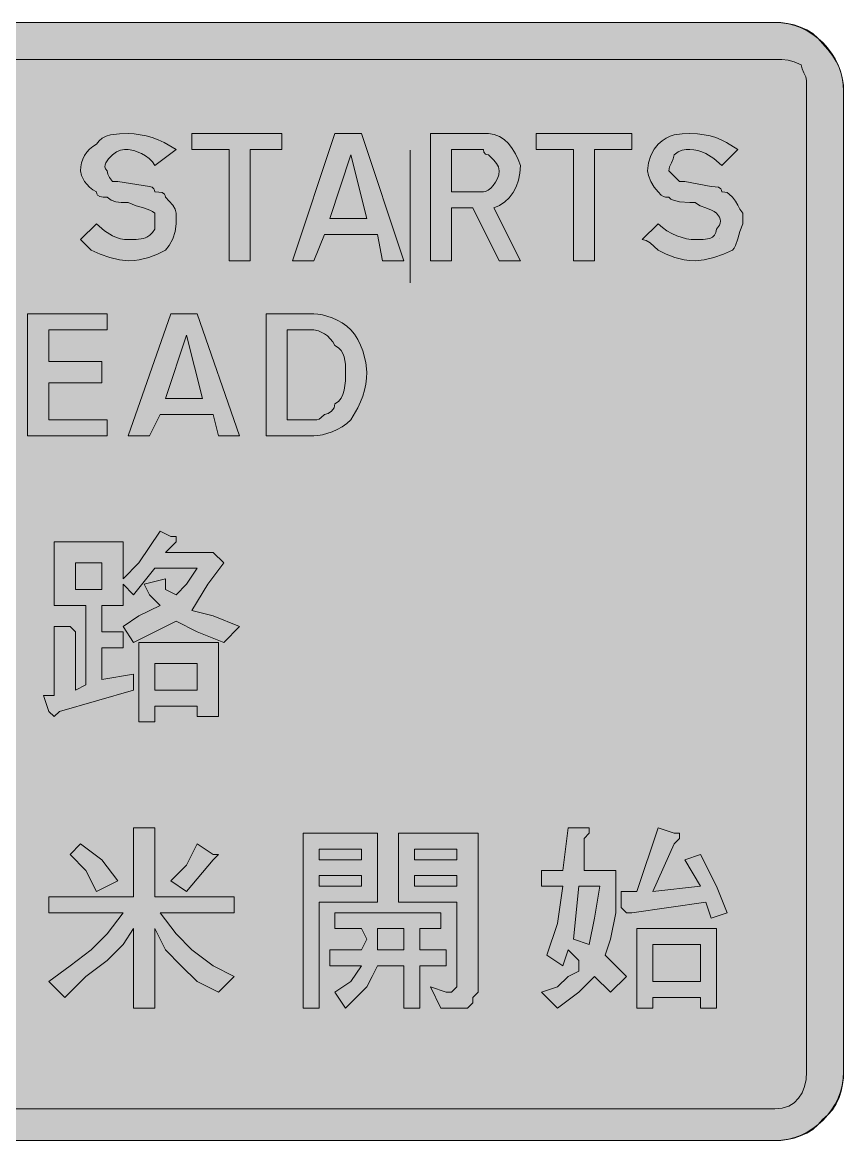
# Model space of a CAD drawing. Header units: metres. Extents: x 41 to 527, y 9 to 263.
# Drawn here: x 340.6 to 526.6, y 9.4 to 262.6 of the extents above; entities that cross this region are included whole.
import ezdxf

# ---------------------------------------------------------------- set-up
doc = ezdxf.new("R2010")
doc.units = ezdxf.units.M
for name, color, linetype, true_color in [('FILL_BLUE_0000FF', 7, 'Continuous', 0x0000ff), ('FILL_WHITE_FFFFFF', 7, 'Continuous', 0xffffff), ('STROKE_BLUE_0000FF', 7, 'Continuous', 0x0000ff), ('STROKE_WHITE_FFFFFF', 7, 'Continuous', 0xffffff)]:
    doc.layers.add(name, color=color, linetype=linetype, true_color=true_color)

msp = doc.modelspace()

# ---------------------------------------------------------------- hatches: boundary and pattern name
at = {"layer": 'FILL_BLUE_0000FF', "true_color": 0x0000ff}
h = msp.add_hatch(color=7, dxfattribs=at)
h.dxf.hatch_style = 1
h.paths.add_polyline_path([(56.25, 16.56), (55.35, 16.58), (54.45, 16.71), (53.55, 17.07), (52.65, 17.76), (51.9, 17.91), (51.13, 18.27), (50.25, 18.96), (50.2, 19.36), (50.06, 19.67), (49.65, 20.16), (49.24, 20.65), (49.1, 20.96), (49.05, 21.36), (48.36, 22.26), (48, 23.16), (47.87, 24.06), (47.85, 24.96), (47.85, 246.96), (47.9, 247.81), (48.06, 248.57), (48.6, 249.96), (50.25, 252.96), (51.13, 253.15), (51.9, 253.56), (52.65, 254.16), (56.25, 254.16), (511.05, 254.16), (512.66, 254.14), (514.05, 254.01), (515.44, 253.65), (517.05, 252.96), (517.24, 252.06), (517.65, 251.16), (518.06, 250.26), (518.25, 249.36), (518.25, 246.96), (518.25, 24.96), (518.14, 23.22), (517.8, 21.62), (517.24, 20.19), (516.45, 18.96), (515.44, 17.95), (514.2, 17.2), (512.74, 16.72), (511.05, 16.56), (56.25, 16.56)])
at = {"layer": 'FILL_WHITE_FFFFFF', "true_color": 0xffffff}
h = msp.add_hatch(color=7, dxfattribs=at)
h.dxf.hatch_style = 1
h.paths.add_polyline_path([(56.25, 9.36), (54.85, 9.42), (53.38, 9.6), (51.88, 9.93), (50.4, 10.41), (48.97, 11.06), (47.64, 11.89), (46.46, 12.92), (45.45, 14.16), (44.21, 15.17), (43.18, 16.35), (42.35, 17.68), (41.7, 19.11), (41.22, 20.59), (40.89, 22.09), (40.71, 23.56), (40.65, 24.96), (40.65, 246.96), (40.71, 248.31), (40.89, 249.66), (41.22, 251.01), (41.7, 252.36), (42.35, 253.71), (43.18, 255.06), (44.21, 256.41), (45.45, 257.76), (46.46, 259), (47.64, 260.03), (48.97, 260.86), (50.4, 261.51), (51.88, 261.99), (53.38, 262.32), (54.85, 262.5), (56.25, 262.56), (511.05, 262.56), (512.45, 262.5), (513.92, 262.32), (515.42, 261.99), (516.9, 261.51), (518.33, 260.86), (519.66, 260.03), (520.84, 259), (521.85, 257.76), (523.09, 256.41), (524.12, 255.06), (524.95, 253.71), (525.6, 252.36), (526.08, 251.01), (526.41, 249.66), (526.59, 248.31), (526.65, 246.96), (526.65, 24.96), (526.59, 23.56), (526.41, 22.09), (526.08, 20.59), (525.6, 19.11), (524.95, 17.68), (524.12, 16.35), (523.09, 15.17), (521.85, 14.16), (520.84, 12.92), (519.66, 11.89), (518.33, 11.06), (516.9, 10.41), (515.42, 9.93), (513.92, 9.6), (512.45, 9.42), (511.05, 9.36), (56.25, 9.36)])
h = msp.add_hatch(color=7, dxfattribs=at)
h.dxf.hatch_style = 1
h.paths.add_polyline_path([(370.1, 231), (369.38, 231.73), (368.54, 232.35), (367.65, 232.86), (365.93, 233.53), (364.65, 233.76), (363.75, 233.74), (362.85, 233.61), (361.95, 233.25), (361.05, 232.56), (360.19, 231.66), (359.55, 230.76), (359.39, 230.31), (359.36, 229.86), (359.51, 229.41), (359.85, 228.96), (360, 228.21), (360.36, 227.44), (361.05, 226.56), (362.25, 226.56), (369.45, 225.36), (370.05, 225.21), (370.46, 224.85), (370.6, 224.56), (370.65, 224.16), (371.53, 224.14), (372.3, 224.01), (372.84, 223.65), (373, 223.36), (373.05, 222.96), (374.7, 221.16), (375.24, 220.26), (375.45, 219.36), (375.45, 216.96), (375.24, 215.18), (374.7, 213.51), (373.93, 212.07), (373.05, 210.96), (371.23, 210.08), (369.3, 209.31), (367.14, 208.77), (365.95, 208.61), (364.65, 208.56), (362.66, 208.77), (360.45, 209.31), (358.24, 210.08), (356.25, 210.96), (353.85, 213.36), (357.45, 216.96), (359.25, 215.38), (361.05, 214.26), (361.95, 213.87), (362.85, 213.58), (363.75, 213.42), (364.65, 213.36), (366.43, 213.4), (368.1, 213.66), (368.86, 213.95), (369.54, 214.37), (370.15, 214.97), (370.65, 215.76), (370.65, 219.36), (370.15, 219.76), (369.54, 220.07), (368.1, 220.56), (366.43, 221.05), (364.65, 221.76), (363.06, 221.78), (361.8, 221.91), (360.77, 222.27), (359.85, 222.96), (358.97, 222.98), (358.2, 223.11), (357.66, 223.47), (357.5, 223.76), (357.45, 224.16), (356.61, 224.66), (355.88, 225.25), (355.26, 225.89), (354.75, 226.56), (354.08, 227.87), (353.85, 228.96), (353.91, 229.86), (354.08, 230.74), (354.36, 231.6), (354.75, 232.41), (355.26, 233.17), (355.88, 233.85), (356.61, 234.46), (357.45, 234.96), (358.01, 235.75), (358.74, 236.35), (359.62, 236.77), (360.6, 237.06), (362.68, 237.32), (364.65, 237.36), (366, 237.3), (367.35, 237.13), (368.7, 236.85), (370.05, 236.46), (371.4, 235.95), (372.75, 235.33), (375.45, 233.76), (370.65, 230.16), (370.1, 231)])
h = msp.add_hatch(color=7, dxfattribs=at)
h.dxf.hatch_style = 1
h.paths.add_polyline_path([(399.45, 233.76), (392.25, 233.76), (392.25, 208.56), (387.45, 208.56), (387.45, 233.76), (379.05, 233.76), (379.05, 237.36), (399.45, 237.36), (399.45, 233.76)])
h = msp.add_hatch(color=7, dxfattribs=at)
h.dxf.hatch_style = 1
h.paths.add_polyline_path([(427.05, 208.56), (422.25, 208.56), (421.05, 214.56), (409.05, 214.56), (406.65, 208.56), (401.85, 208.56), (411.45, 237.36), (417.45, 237.36), (427.05, 208.56)])
h.paths.add_polyline_path([(410.25, 218.16), (418.65, 218.16), (415.05, 232.56), (410.25, 218.16)], flags=16)
h = msp.add_hatch(color=7, dxfattribs=at)
h.dxf.hatch_style = 1
h.paths.add_polyline_path([(442.65, 220.56), (437.85, 220.56), (437.85, 208.56), (433.05, 208.56), (433.05, 237.36), (446.25, 237.36), (447.54, 237.2), (448.73, 236.74), (449.79, 236.03), (450.75, 235.11), (451.59, 234.02), (452.33, 232.8), (452.94, 231.5), (453.45, 230.16), (453.34, 228.42), (453.02, 226.8), (452.5, 225.33), (451.8, 224.01), (450.93, 222.86), (449.91, 221.89), (448.74, 221.12), (447.45, 220.56), (453.45, 208.56), (448.65, 208.56), (442.65, 220.56)])
h.paths.add_polyline_path([(445.55, 224.27), (446.12, 224.57), (446.72, 225.05), (447.3, 225.66), (447.83, 226.39), (448.26, 227.2), (448.54, 228.06), (448.65, 228.96), (448.46, 229.84), (448.05, 230.61), (447.45, 231.36), (446.25, 232.56), (445.85, 232.61), (445.56, 232.75), (445.2, 233.16), (445.05, 233.76), (437.85, 233.76), (437.85, 224.16), (445.05, 224.16), (445.55, 224.27)], flags=16)
h = msp.add_hatch(color=7, dxfattribs=at)
h.dxf.hatch_style = 1
h.paths.add_polyline_path([(478.65, 233.76), (470.25, 233.76), (470.25, 208.56), (465.45, 208.56), (465.45, 233.76), (457.05, 233.76), (457.05, 237.36), (478.65, 237.36), (478.65, 233.76)])
h = msp.add_hatch(color=7, dxfattribs=at)
h.dxf.hatch_style = 1
h.paths.add_polyline_path([(497.25, 231.73), (495.45, 232.86), (494.55, 233.25), (493.65, 233.53), (492.75, 233.7), (491.85, 233.76), (490.95, 233.74), (490.05, 233.61), (489.15, 233.25), (488.25, 232.56), (488.06, 231.66), (487.65, 230.76), (487.24, 229.86), (487.05, 228.96), (489.45, 226.56), (490.65, 226.56), (496.65, 225.36), (497.53, 225.34), (498.3, 225.21), (498.84, 224.85), (499, 224.56), (499.05, 224.16), (499.76, 224.14), (500.25, 224.01), (500.74, 223.65), (501.45, 222.96), (502.16, 222.06), (502.65, 221.16), (503.14, 220.26), (503.85, 219.36), (503.85, 216.96), (503.14, 215.18), (502.65, 213.51), (502.16, 212.07), (501.85, 211.46), (501.45, 210.96), (499.46, 210.08), (497.25, 209.31), (495.04, 208.77), (493.05, 208.56), (491.75, 208.61), (490.56, 208.77), (488.4, 209.31), (486.47, 210.08), (484.65, 210.96), (482.85, 212.61), (481.95, 213.15), (481.05, 213.36), (484.65, 216.96), (485.6, 216.12), (486.64, 215.38), (487.73, 214.77), (488.85, 214.26), (491.06, 213.58), (492.1, 213.42), (493.05, 213.36), (494.81, 213.4), (496.35, 213.66), (496.96, 213.95), (497.44, 214.37), (497.74, 214.97), (497.85, 215.76), (498.53, 216.66), (498.69, 217.11), (498.75, 217.56), (498.69, 218.01), (498.53, 218.46), (497.85, 219.36), (497.35, 219.76), (496.76, 220.07), (495.45, 220.56), (494.14, 221.05), (493.55, 221.36), (493.05, 221.76), (491.85, 221.76), (489.45, 221.91), (488.14, 222.27), (487.55, 222.56), (487.05, 222.96), (486.34, 222.98), (485.85, 223.11), (485.36, 223.47), (484.65, 224.16), (483.77, 225.25), (483, 226.56), (482.46, 227.87), (482.25, 228.96), (482.46, 230.74), (483, 232.41), (483.77, 233.85), (484.65, 234.96), (485.55, 235.75), (486.45, 236.35), (487.35, 236.77), (488.25, 237.06), (490.05, 237.32), (491.85, 237.36), (493.54, 237.3), (495.06, 237.13), (496.43, 236.85), (497.7, 236.46), (498.92, 235.95), (500.12, 235.33), (502.65, 233.76), (499.05, 230.16), (497.25, 231.73)])
h = msp.add_hatch(color=7, dxfattribs=at)
h.dxf.hatch_style = 1
h.paths.add_polyline_path([(341.85, 196.56), (359.85, 196.56), (359.85, 192.96), (346.65, 192.96), (346.65, 185.76), (358.65, 185.76), (358.65, 180.96), (346.65, 180.96), (346.65, 172.56), (359.85, 172.56), (359.85, 168.96), (341.85, 168.96), (341.85, 196.56)])
h = msp.add_hatch(color=7, dxfattribs=at)
h.dxf.hatch_style = 1
h.paths.add_polyline_path([(389.85, 168.96), (385.05, 168.96), (383.85, 173.76), (371.85, 173.76), (369.45, 168.96), (364.65, 168.96), (374.25, 196.56), (380.25, 196.56), (389.85, 168.96)])
h.paths.add_polyline_path([(373.05, 177.36), (381.45, 177.36), (377.85, 191.76), (373.05, 177.36)], flags=16)
h = msp.add_hatch(color=7, dxfattribs=at)
h.dxf.hatch_style = 1
h.paths.add_polyline_path([(408.64, 196.33), (410.85, 195.66), (411.97, 195.15), (413.06, 194.53), (414.1, 193.8), (415.05, 192.96), (415.89, 191.96), (416.63, 190.78), (417.24, 189.5), (417.75, 188.16), (418.42, 185.53), (418.65, 183.36), (418.59, 182.01), (418.42, 180.66), (418.14, 179.31), (417.75, 177.96), (417.24, 176.61), (416.63, 175.26), (415.05, 172.56), (414.1, 171.72), (413.06, 170.98), (411.97, 170.37), (410.85, 169.86), (408.64, 169.18), (407.6, 169.02), (406.65, 168.96), (395.85, 168.96), (395.85, 196.56), (406.65, 196.56), (407.6, 196.5), (408.64, 196.33)])
h.paths.add_polyline_path([(400.65, 172.56), (406.65, 172.56), (407.36, 172.58), (407.85, 172.71), (408.34, 173.07), (409.05, 173.76), (409.93, 173.97), (410.7, 174.51), (411.24, 175.28), (411.45, 176.16), (412.24, 176.72), (412.84, 177.45), (413.26, 178.33), (413.55, 179.31), (413.81, 181.39), (413.85, 183.36), (413.81, 185.14), (413.55, 186.81), (413.26, 187.57), (412.84, 188.25), (412.24, 188.86), (411.45, 189.36), (410.95, 190.2), (410.36, 190.93), (409.72, 191.55), (409.05, 192.06), (407.74, 192.73), (406.65, 192.96), (400.65, 192.96), (400.65, 172.56)], flags=16)
h = msp.add_hatch(color=7, dxfattribs=at)
h.dxf.hatch_style = 1
h.paths.add_polyline_path([(363.45, 144.96), (363.45, 136.56), (367.05, 140.16), (371.85, 147.36), (374.25, 146.16), (375.45, 146.16), (375.45, 144.96), (374.25, 143.76), (373.05, 142.56), (383.85, 142.56), (386.25, 140.16), (382.65, 135.36), (379.05, 129.36), (383.85, 128.16), (389.85, 125.76), (386.25, 122.16), (380.25, 124.56), (375.45, 126.96), (370.65, 124.56), (365.85, 122.16), (363.45, 125.76), (367.05, 128.16), (371.85, 130.56), (369.45, 132.96), (368.25, 135.36), (373.05, 136.56), (373.05, 134.16), (375.45, 132.96), (377.85, 135.36), (380.25, 138.96), (370.65, 138.96), (365.85, 132.96), (363.45, 135.36), (363.45, 130.56), (358.65, 130.56), (358.65, 124.56), (363.45, 124.56), (363.45, 120.96), (358.65, 120.96), (358.65, 113.76), (365.85, 114.96), (365.85, 111.36), (349.05, 106.56), (347.85, 105.36), (346.65, 106.56), (345.45, 110.16), (347.85, 110.16), (347.85, 125.76), (351.45, 125.76), (352.65, 124.56), (352.65, 123.36), (352.65, 111.36), (355.05, 112.56), (355.05, 130.56), (347.85, 130.56), (347.85, 144.96), (363.45, 144.96)])
h.paths.add_polyline_path([(358.65, 140.16), (352.65, 140.16), (352.65, 134.16), (358.65, 134.16), (358.65, 140.16)], flags=16)
h = msp.add_hatch(color=7, dxfattribs=at)
h.dxf.hatch_style = 1
h.paths.add_polyline_path([(385.05, 122.16), (385.05, 105.36), (380.25, 105.36), (380.25, 107.76), (370.65, 107.76), (370.65, 104.16), (367.05, 104.16), (367.05, 122.16), (385.05, 122.16)])
h.paths.add_polyline_path([(380.25, 117.36), (370.65, 117.36), (370.65, 111.36), (380.25, 111.36), (380.25, 117.36)], flags=16)
h = msp.add_hatch(color=7, dxfattribs=at)
h.dxf.hatch_style = 1
h.paths.add_polyline_path([(346.65, 64.56), (365.85, 64.56), (365.85, 80.16), (369.45, 80.16), (370.65, 80.16), (370.65, 78.96), (370.65, 64.56), (388.65, 64.56), (388.65, 60.96), (371.85, 60.96), (375.45, 56.16), (379.05, 52.56), (383.85, 48.96), (388.65, 46.56), (385.05, 42.96), (380.25, 45.36), (376.65, 48.96), (373.05, 52.56), (370.65, 57.36), (370.65, 39.36), (365.85, 39.36), (365.85, 57.36), (363.45, 53.76), (359.85, 50.16), (355.05, 46.56), (350.25, 41.76), (346.65, 45.36), (351.45, 48.96), (356.25, 52.56), (359.85, 56.16), (363.45, 60.96), (346.65, 60.96), (346.65, 64.56)])
h = msp.add_hatch(color=7, dxfattribs=at)
h.dxf.hatch_style = 1
h.paths.add_polyline_path([(421.05, 63.36), (407.85, 63.36), (407.85, 39.36), (404.25, 39.36), (404.25, 78.96), (421.05, 78.96), (421.05, 63.36)])
h.paths.add_polyline_path([(407.85, 69.36), (407.85, 66.96), (417.45, 66.96), (417.45, 69.36), (407.85, 69.36)], flags=16)
h.paths.add_polyline_path([(417.45, 75.36), (407.85, 75.36), (407.85, 72.96), (417.45, 72.96), (417.45, 75.36)], flags=16)
h = msp.add_hatch(color=7, dxfattribs=at)
h.dxf.hatch_style = 1
h.paths.add_polyline_path([(443.85, 45.36), (443.85, 44.16), (443.85, 42.96), (442.65, 41.76), (442.65, 40.56), (441.45, 39.36), (439.05, 39.36), (437.85, 39.36), (435.45, 39.36), (433.05, 44.16), (436.65, 42.96), (437.85, 42.96), (439.05, 44.16), (439.05, 46.56), (439.05, 63.36), (425.85, 63.36), (425.85, 78.96), (443.85, 78.96), (443.85, 45.36)])
h.paths.add_polyline_path([(429.45, 69.36), (429.45, 66.96), (439.05, 66.96), (439.05, 69.36), (429.45, 69.36)], flags=16)
h.paths.add_polyline_path([(439.05, 75.36), (429.45, 75.36), (429.45, 72.96), (439.05, 72.96), (439.05, 75.36)], flags=16)
h = msp.add_hatch(color=7, dxfattribs=at)
h.dxf.hatch_style = 1
h.paths.add_polyline_path([(469.05, 78.96), (467.85, 77.76), (467.85, 70.56), (475.05, 70.56), (475.05, 65.76), (475.05, 60.96), (473.85, 54.96), (472.65, 51.36), (477.45, 46.56), (473.85, 42.96), (470.25, 46.56), (466.65, 42.96), (461.85, 39.36), (458.25, 42.96), (461.85, 44.16), (464.25, 46.56), (466.65, 47.76), (466.65, 50.16), (464.25, 52.56), (463.05, 48.96), (459.45, 51.36), (461.85, 58.56), (463.05, 66.96), (458.25, 66.96), (458.25, 70.56), (463.05, 70.56), (464.25, 80.16), (469.05, 80.16), (469.05, 78.96)])
h.paths.add_polyline_path([(469.05, 53.76), (470.25, 59.76), (471.45, 66.96), (466.65, 66.96), (465.45, 54.96), (469.05, 53.76)], flags=16)
h = msp.add_hatch(color=7, dxfattribs=at)
h.dxf.hatch_style = 1
h.paths.add_polyline_path([(488.25, 78.96), (489.45, 78.96), (489.45, 77.76), (488.25, 76.56), (483.45, 65.76), (494.25, 66.96), (490.65, 72.96), (494.25, 74.16), (497.85, 66.96), (500.25, 60.96), (496.65, 59.76), (495.45, 63.36), (478.65, 60.96), (477.45, 60.96), (476.25, 62.16), (476.25, 65.76), (479.85, 65.76), (484.65, 80.16), (488.25, 78.96)])
h = msp.add_hatch(color=7, dxfattribs=at)
h.dxf.hatch_style = 1
h.paths.add_polyline_path([(358.65, 72.96), (362.25, 68.16), (357.45, 65.76), (355.05, 70.56), (351.45, 74.16), (353.85, 76.56), (358.65, 72.96)])
h = msp.add_hatch(color=7, dxfattribs=at)
h.dxf.hatch_style = 1
h.paths.add_polyline_path([(377.85, 71.76), (380.25, 76.56), (383.85, 74.16), (385.05, 74.16), (383.85, 72.96), (377.85, 65.76), (374.25, 68.16), (377.85, 71.76)])
h = msp.add_hatch(color=7, dxfattribs=at)
h.dxf.hatch_style = 1
h.paths.add_polyline_path([(435.45, 57.36), (430.65, 57.36), (430.65, 52.56), (436.65, 52.56), (436.65, 48.96), (430.65, 48.96), (430.65, 39.36), (427.05, 39.36), (427.05, 48.96), (421.05, 48.96), (419.85, 46.56), (418.65, 44.16), (416.25, 41.76), (413.85, 39.36), (411.45, 42.96), (415.05, 45.36), (417.45, 48.96), (410.25, 48.96), (410.25, 52.56), (417.45, 52.56), (418.65, 54.96), (417.45, 57.36), (411.45, 57.36), (411.45, 60.96), (435.45, 60.96), (435.45, 57.36)])
h.paths.add_polyline_path([(427.05, 52.56), (427.05, 57.36), (421.05, 57.36), (421.05, 52.56), (427.05, 52.56)], flags=16)
h = msp.add_hatch(color=7, dxfattribs=at)
h.dxf.hatch_style = 1
h.paths.add_polyline_path([(497.85, 39.36), (494.25, 39.36), (494.25, 41.76), (483.45, 41.76), (483.45, 39.36), (479.85, 39.36), (479.85, 57.36), (497.85, 57.36), (497.85, 39.36)])
h.paths.add_polyline_path([(494.25, 53.76), (483.45, 53.76), (483.45, 45.36), (494.25, 45.36), (494.25, 53.76)], flags=16)

# ---------------------------------------------------------------- linework, layer by layer
at = {"layer": 'FILL_BLUE_0000FF', "lineweight": 0, "true_color": 0x0000ff}
msp.add_lwpolyline([(56.25, 254.16), (511.05, 254.16), (512.66, 254.14), (514.05, 254.01), (515.44, 253.65), (517.05, 252.96), (517.24, 252.06), (517.65, 251.16), (518.06, 250.26), (518.25, 249.36), (518.25, 246.96), (518.25, 24.96), (518.14, 23.22), (517.8, 21.62), (517.24, 20.19), (516.45, 18.96), (515.44, 17.95), (514.2, 17.2), (512.74, 16.72), (511.05, 16.56), (56.25, 16.56)], dxfattribs=at)
at = {"layer": 'FILL_WHITE_FFFFFF', "lineweight": 0, "true_color": 0xffffff}
msp.add_lwpolyline([(56.25, 262.56), (511.05, 262.56), (512.45, 262.5), (513.92, 262.32), (515.42, 261.99), (516.9, 261.51), (518.33, 260.86), (519.66, 260.03), (520.84, 259), (521.85, 257.76), (523.09, 256.41), (524.12, 255.06), (524.95, 253.71), (525.6, 252.36), (526.08, 251.01), (526.41, 249.66), (526.59, 248.31), (526.65, 246.96), (526.65, 24.96), (526.59, 23.56), (526.41, 22.09), (526.08, 20.59), (525.6, 19.11), (524.95, 17.68), (524.12, 16.35), (523.09, 15.17), (521.85, 14.16), (520.84, 12.92), (519.66, 11.89), (518.33, 11.06), (516.9, 10.41), (515.42, 9.93), (513.92, 9.6), (512.45, 9.42), (511.05, 9.36), (56.25, 9.36)], dxfattribs=at)
for points in [[(370.1, 231), (369.38, 231.73), (368.54, 232.35), (367.65, 232.86), (365.93, 233.53), (364.65, 233.76), (363.75, 233.74), (362.85, 233.61), (361.95, 233.25), (361.05, 232.56), (360.19, 231.66), (359.55, 230.76), (359.39, 230.31), (359.36, 229.86), (359.51, 229.41), (359.85, 228.96), (360, 228.21), (360.36, 227.44), (361.05, 226.56), (362.25, 226.56), (369.45, 225.36), (370.05, 225.21), (370.46, 224.85), (370.6, 224.56), (370.65, 224.16), (371.53, 224.14), (372.3, 224.01), (372.84, 223.65), (373, 223.36), (373.05, 222.96), (374.7, 221.16), (375.24, 220.26), (375.45, 219.36), (375.45, 216.96), (375.24, 215.18), (374.7, 213.51), (373.93, 212.07), (373.05, 210.96), (371.23, 210.08), (369.3, 209.31), (367.14, 208.77), (365.95, 208.61), (364.65, 208.56), (362.66, 208.77), (360.45, 209.31), (358.24, 210.08), (356.25, 210.96), (353.85, 213.36), (357.45, 216.96), (359.25, 215.38), (361.05, 214.26), (361.95, 213.87), (362.85, 213.58), (363.75, 213.42), (364.65, 213.36), (366.43, 213.4), (368.1, 213.66), (368.86, 213.95), (369.54, 214.37), (370.15, 214.97), (370.65, 215.76), (370.65, 219.36), (370.15, 219.76), (369.54, 220.07), (368.1, 220.56), (366.43, 221.05), (364.65, 221.76), (363.06, 221.78), (361.8, 221.91), (360.77, 222.27), (359.85, 222.96), (358.97, 222.98), (358.2, 223.11), (357.66, 223.47), (357.5, 223.76), (357.45, 224.16), (356.61, 224.66), (355.88, 225.25), (355.26, 225.89), (354.75, 226.56), (354.08, 227.87), (353.85, 228.96), (353.91, 229.86), (354.08, 230.74), (354.36, 231.6), (354.75, 232.41), (355.26, 233.17), (355.88, 233.85), (356.61, 234.46), (357.45, 234.96), (358.01, 235.75), (358.74, 236.35), (359.62, 236.77), (360.6, 237.06), (362.68, 237.32), (364.65, 237.36), (366, 237.3), (367.35, 237.13), (368.7, 236.85), (370.05, 236.46), (371.4, 235.95), (372.75, 235.33), (375.45, 233.76), (370.65, 230.16)], [(399.45, 233.76), (392.25, 233.76), (392.25, 208.56), (387.45, 208.56), (387.45, 233.76), (379.05, 233.76), (379.05, 237.36), (399.45, 237.36)], [(427.05, 208.56), (422.25, 208.56), (421.05, 214.56), (409.05, 214.56), (406.65, 208.56), (401.85, 208.56), (411.45, 237.36), (417.45, 237.36)], [(442.65, 220.56), (437.85, 220.56), (437.85, 208.56), (433.05, 208.56), (433.05, 237.36), (446.25, 237.36), (447.54, 237.2), (448.73, 236.74), (449.79, 236.03), (450.75, 235.11), (451.59, 234.02), (452.33, 232.8), (452.94, 231.5), (453.45, 230.16), (453.34, 228.42), (453.02, 226.8), (452.5, 225.33), (451.8, 224.01), (450.93, 222.86), (449.91, 221.89), (448.74, 221.12), (447.45, 220.56), (453.45, 208.56), (448.65, 208.56)], [(478.65, 233.76), (470.25, 233.76), (470.25, 208.56), (465.45, 208.56), (465.45, 233.76), (457.05, 233.76), (457.05, 237.36), (478.65, 237.36)], [(497.25, 231.73), (495.45, 232.86), (494.55, 233.25), (493.65, 233.53), (492.75, 233.7), (491.85, 233.76), (490.95, 233.74), (490.05, 233.61), (489.15, 233.25), (488.25, 232.56), (488.06, 231.66), (487.65, 230.76), (487.24, 229.86), (487.05, 228.96), (489.45, 226.56), (490.65, 226.56), (496.65, 225.36), (497.53, 225.34), (498.3, 225.21), (498.84, 224.85), (499, 224.56), (499.05, 224.16), (499.76, 224.14), (500.25, 224.01), (500.74, 223.65), (501.45, 222.96), (502.16, 222.06), (502.65, 221.16), (503.14, 220.26), (503.85, 219.36), (503.85, 216.96), (503.14, 215.18), (502.65, 213.51), (502.16, 212.07), (501.85, 211.46), (501.45, 210.96), (499.46, 210.08), (497.25, 209.31), (495.04, 208.77), (493.05, 208.56), (491.75, 208.61), (490.56, 208.77), (488.4, 209.31), (486.47, 210.08), (484.65, 210.96), (482.85, 212.61), (481.95, 213.15), (481.05, 213.36), (484.65, 216.96), (485.6, 216.12), (486.64, 215.38), (487.73, 214.77), (488.85, 214.26), (491.06, 213.58), (492.1, 213.42), (493.05, 213.36), (494.81, 213.4), (496.35, 213.66), (496.96, 213.95), (497.44, 214.37), (497.74, 214.97), (497.85, 215.76), (498.53, 216.66), (498.69, 217.11), (498.75, 217.56), (498.69, 218.01), (498.53, 218.46), (497.85, 219.36), (497.35, 219.76), (496.76, 220.07), (495.45, 220.56), (494.14, 221.05), (493.55, 221.36), (493.05, 221.76), (491.85, 221.76), (489.45, 221.91), (488.14, 222.27), (487.55, 222.56), (487.05, 222.96), (486.34, 222.98), (485.85, 223.11), (485.36, 223.47), (484.65, 224.16), (483.77, 225.25), (483, 226.56), (482.46, 227.87), (482.25, 228.96), (482.46, 230.74), (483, 232.41), (483.77, 233.85), (484.65, 234.96), (485.55, 235.75), (486.45, 236.35), (487.35, 236.77), (488.25, 237.06), (490.05, 237.32), (491.85, 237.36), (493.54, 237.3), (495.06, 237.13), (496.43, 236.85), (497.7, 236.46), (498.92, 235.95), (500.12, 235.33), (502.65, 233.76), (499.05, 230.16)], [(445.55, 224.27), (446.12, 224.57), (446.72, 225.05), (447.3, 225.66), (447.83, 226.39), (448.26, 227.2), (448.54, 228.06), (448.65, 228.96), (448.46, 229.84), (448.05, 230.61), (447.45, 231.36), (446.25, 232.56), (445.85, 232.61), (445.56, 232.75), (445.2, 233.16), (445.05, 233.76), (437.85, 233.76), (437.85, 224.16), (445.05, 224.16)], [(410.25, 218.16), (418.65, 218.16), (415.05, 232.56)], [(341.85, 196.56), (359.85, 196.56), (359.85, 192.96), (346.65, 192.96), (346.65, 185.76), (358.65, 185.76), (358.65, 180.96), (346.65, 180.96), (346.65, 172.56), (359.85, 172.56), (359.85, 168.96), (341.85, 168.96)], [(389.85, 168.96), (385.05, 168.96), (383.85, 173.76), (371.85, 173.76), (369.45, 168.96), (364.65, 168.96), (374.25, 196.56), (380.25, 196.56)], [(408.64, 196.33), (410.85, 195.66), (411.97, 195.15), (413.06, 194.53), (414.1, 193.8), (415.05, 192.96), (415.89, 191.96), (416.63, 190.78), (417.24, 189.5), (417.75, 188.16), (418.42, 185.53), (418.65, 183.36), (418.59, 182.01), (418.42, 180.66), (418.14, 179.31), (417.75, 177.96), (417.24, 176.61), (416.63, 175.26), (415.05, 172.56), (414.1, 171.72), (413.06, 170.98), (411.97, 170.37), (410.85, 169.86), (408.64, 169.18), (407.6, 169.02), (406.65, 168.96), (395.85, 168.96), (395.85, 196.56), (406.65, 196.56), (407.6, 196.5)], [(400.65, 172.56), (406.65, 172.56), (407.36, 172.58), (407.85, 172.71), (408.34, 173.07), (409.05, 173.76), (409.93, 173.97), (410.7, 174.51), (411.24, 175.28), (411.45, 176.16), (412.24, 176.72), (412.84, 177.45), (413.26, 178.33), (413.55, 179.31), (413.81, 181.39), (413.85, 183.36), (413.81, 185.14), (413.55, 186.81), (413.26, 187.57), (412.84, 188.25), (412.24, 188.86), (411.45, 189.36), (410.95, 190.2), (410.36, 190.93), (409.72, 191.55), (409.05, 192.06), (407.74, 192.73), (406.65, 192.96), (400.65, 192.96)], [(373.05, 177.36), (381.45, 177.36), (377.85, 191.76)], [(363.45, 144.96), (363.45, 136.56), (367.05, 140.16), (371.85, 147.36), (374.25, 146.16), (375.45, 146.16), (375.45, 144.96), (374.25, 143.76), (373.05, 142.56), (383.85, 142.56), (386.25, 140.16), (382.65, 135.36), (379.05, 129.36), (383.85, 128.16), (389.85, 125.76), (386.25, 122.16), (380.25, 124.56), (375.45, 126.96), (370.65, 124.56), (365.85, 122.16), (363.45, 125.76), (367.05, 128.16), (371.85, 130.56), (369.45, 132.96), (368.25, 135.36), (373.05, 136.56), (373.05, 134.16), (375.45, 132.96), (377.85, 135.36), (380.25, 138.96), (370.65, 138.96), (365.85, 132.96), (363.45, 135.36), (363.45, 130.56), (358.65, 130.56), (358.65, 124.56), (363.45, 124.56), (363.45, 120.96), (358.65, 120.96), (358.65, 113.76), (365.85, 114.96), (365.85, 111.36), (349.05, 106.56), (347.85, 105.36), (346.65, 106.56), (345.45, 110.16), (347.85, 110.16), (347.85, 125.76), (351.45, 125.76), (352.65, 124.56), (352.65, 123.36), (352.65, 111.36), (355.05, 112.56), (355.05, 130.56), (347.85, 130.56), (347.85, 144.96)], [(358.65, 140.16), (352.65, 140.16), (352.65, 134.16), (358.65, 134.16)], [(385.05, 122.16), (385.05, 105.36), (380.25, 105.36), (380.25, 107.76), (370.65, 107.76), (370.65, 104.16), (367.05, 104.16), (367.05, 122.16)], [(380.25, 117.36), (370.65, 117.36), (370.65, 111.36), (380.25, 111.36)], [(346.65, 64.56), (365.85, 64.56), (365.85, 80.16), (369.45, 80.16), (370.65, 80.16), (370.65, 78.96), (370.65, 64.56), (388.65, 64.56), (388.65, 60.96), (371.85, 60.96), (375.45, 56.16), (379.05, 52.56), (383.85, 48.96), (388.65, 46.56), (385.05, 42.96), (380.25, 45.36), (376.65, 48.96), (373.05, 52.56), (370.65, 57.36), (370.65, 39.36), (365.85, 39.36), (365.85, 57.36), (363.45, 53.76), (359.85, 50.16), (355.05, 46.56), (350.25, 41.76), (346.65, 45.36), (351.45, 48.96), (356.25, 52.56), (359.85, 56.16), (363.45, 60.96), (346.65, 60.96)], [(421.05, 63.36), (407.85, 63.36), (407.85, 39.36), (404.25, 39.36), (404.25, 78.96), (421.05, 78.96)], [(443.85, 45.36), (443.85, 44.16), (443.85, 42.96), (442.65, 41.76), (442.65, 40.56), (441.45, 39.36), (439.05, 39.36), (437.85, 39.36), (435.45, 39.36), (433.05, 44.16), (436.65, 42.96), (437.85, 42.96), (439.05, 44.16), (439.05, 46.56), (439.05, 63.36), (425.85, 63.36), (425.85, 78.96), (443.85, 78.96)], [(469.05, 78.96), (467.85, 77.76), (467.85, 70.56), (475.05, 70.56), (475.05, 65.76), (475.05, 60.96), (473.85, 54.96), (472.65, 51.36), (477.45, 46.56), (473.85, 42.96), (470.25, 46.56), (466.65, 42.96), (461.85, 39.36), (458.25, 42.96), (461.85, 44.16), (464.25, 46.56), (466.65, 47.76), (466.65, 50.16), (464.25, 52.56), (463.05, 48.96), (459.45, 51.36), (461.85, 58.56), (463.05, 66.96), (458.25, 66.96), (458.25, 70.56), (463.05, 70.56), (464.25, 80.16), (469.05, 80.16)], [(488.25, 78.96), (489.45, 78.96), (489.45, 77.76), (488.25, 76.56), (483.45, 65.76), (494.25, 66.96), (490.65, 72.96), (494.25, 74.16), (497.85, 66.96), (500.25, 60.96), (496.65, 59.76), (495.45, 63.36), (478.65, 60.96), (477.45, 60.96), (476.25, 62.16), (476.25, 65.76), (479.85, 65.76), (484.65, 80.16)], [(358.65, 72.96), (362.25, 68.16), (357.45, 65.76), (355.05, 70.56), (351.45, 74.16), (353.85, 76.56)], [(377.85, 71.76), (380.25, 76.56), (383.85, 74.16), (385.05, 74.16), (383.85, 72.96), (377.85, 65.76), (374.25, 68.16)], [(417.45, 75.36), (407.85, 75.36), (407.85, 72.96), (417.45, 72.96)], [(439.05, 75.36), (429.45, 75.36), (429.45, 72.96), (439.05, 72.96)], [(407.85, 69.36), (407.85, 66.96), (417.45, 66.96), (417.45, 69.36)], [(429.45, 69.36), (429.45, 66.96), (439.05, 66.96), (439.05, 69.36)], [(469.05, 53.76), (470.25, 59.76), (471.45, 66.96), (466.65, 66.96), (465.45, 54.96)], [(435.45, 57.36), (430.65, 57.36), (430.65, 52.56), (436.65, 52.56), (436.65, 48.96), (430.65, 48.96), (430.65, 39.36), (427.05, 39.36), (427.05, 48.96), (421.05, 48.96), (419.85, 46.56), (418.65, 44.16), (416.25, 41.76), (413.85, 39.36), (411.45, 42.96), (415.05, 45.36), (417.45, 48.96), (410.25, 48.96), (410.25, 52.56), (417.45, 52.56), (418.65, 54.96), (417.45, 57.36), (411.45, 57.36), (411.45, 60.96), (435.45, 60.96)], [(427.05, 52.56), (427.05, 57.36), (421.05, 57.36), (421.05, 52.56)], [(497.85, 39.36), (494.25, 39.36), (494.25, 41.76), (483.45, 41.76), (483.45, 39.36), (479.85, 39.36), (479.85, 57.36), (497.85, 57.36)], [(494.25, 53.76), (483.45, 53.76), (483.45, 45.36), (494.25, 45.36)]]:
    msp.add_lwpolyline(points, close=True, dxfattribs=at)
at = {"layer": 'STROKE_BLUE_0000FF', "lineweight": 0, "true_color": 0x0000ff}
for points in [[(511.05, 262.56), (512.61, 262.48), (514.13, 262.23), (515.61, 261.84), (517.03, 261.3), (518.39, 260.63), (519.68, 259.84), (520.88, 258.93), (522, 257.91), (523.02, 256.79), (523.93, 255.59), (524.72, 254.3), (525.39, 252.94), (525.93, 251.52), (526.32, 250.04), (526.57, 248.52), (526.65, 246.96), (526.65, 24.96), (526.57, 23.4), (526.32, 21.88), (525.93, 20.4), (525.39, 18.98), (524.72, 17.62), (523.93, 16.33), (523.02, 15.13), (522, 14.01), (520.88, 12.99), (519.68, 12.08), (518.39, 11.29), (517.03, 10.62), (515.61, 10.08), (514.13, 9.69), (512.61, 9.44), (511.05, 9.36), (56.25, 9.36)], [(56.25, 262.56), (511.05, 262.56)]]:
    msp.add_lwpolyline(points, dxfattribs=at)
at = {"layer": 'STROKE_WHITE_FFFFFF', "lineweight": 0, "true_color": 0xffffff}
for points in [[(428.45, 203.6), (428.45, 233.6)], [(368.45, 213.6), (368.45, 213.6)], [(498.45, 213.6), (498.45, 213.6)]]:
    msp.add_lwpolyline(points, dxfattribs=at)

doc.saveas('drawing.dxf')
